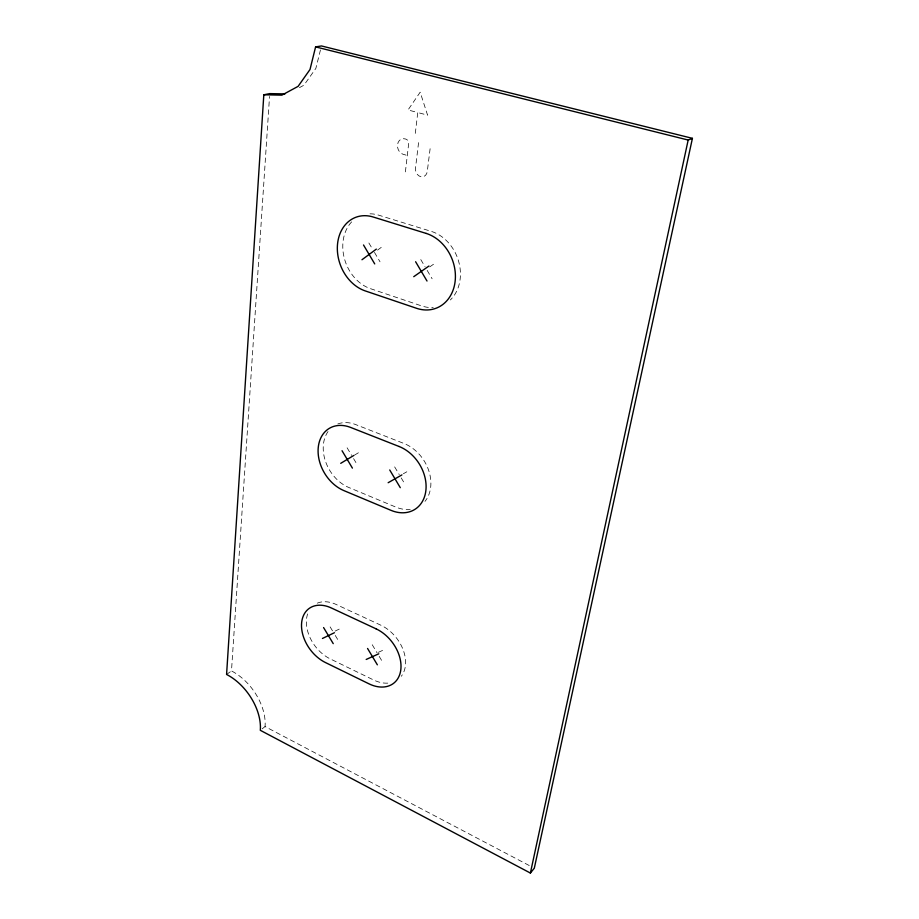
<?xml version="1.0" encoding="UTF-8"?>
<svg xmlns="http://www.w3.org/2000/svg" width="919" height="919" viewBox="0 0 919 919"><rect width="100%" height="100%" fill="white"/><g stroke="black" fill="none" stroke-linecap="round" stroke-linejoin="round"><path stroke-width="0.69" stroke-dasharray="4.59 3.45" d="M529.229 865.526L265.051 726.561A45.456 29.178 54.3 0 0 231.485 670.939L269.543 96.472M405.382 171.887L408.656 143.789A3.906 3.159 76.8 0 0 405.911 139.137L404.923 138.861A8.007 6.479 76.6 0 0 397.536 144.765A8.007 6.479 76.6 0 0 403.142 154.3L406.612 155.277M415.296 133.37L417.766 112.543L408.025 109.958L420.178 92.199L427.576 115.151L418.455 112.727M418.57 142.64L415.514 168.085A7.157 5.847 75.4 0 0 420.557 176.632A7.157 5.847 75.4 0 0 427.278 171.462L430.46 145.926M320.467 49.913L315.849 68.42L303.936 85.214L298.951 87.914M262.214 728.813L265.051 726.561M377.548 250.117L381.672 247.073M226.579 674.454L231.485 670.939M429.736 266.901L434.09 263.845M354.47 455.146L358.835 452.516M403.361 473.744L406.807 471.792M339.214 629.124L333.206 632.008L328.393 624.001M378.375 652.318L383.43 650.043M335.263 635.443L338.008 640.015M372.229 644.747L377.112 652.881M379.202 656.373L381.982 661.025M394.653 466.898L399.248 474.606M401.212 477.914L405.141 484.52M347.118 447.806L351.632 455.376M353.574 458.627L357.445 465.117M420.787 259.583L425.037 266.786M427.174 270.381L432.125 278.779M368.875 242.984L372.367 248.865M374.458 252.392L380.029 261.8M307.624 613.938A33.164 23.297 53.8 0 0 330.277 658.912L373.619 679.991A33.796 24.043 52 0 0 390.609 682.783M317.308 603.151A33.164 23.297 53.8 0 1 336.193 604.472L380.684 625.127A33.796 24.043 52 0 1 401.293 676.281M351.644 221.881A39.057 31.074 69.9 0 0 344.568 259.169A39.057 31.074 69.9 0 0 370.518 288.681L421.729 305.947A39.666 32.464 68.7 0 0 433.228 307.532M370.024 213.828A39.057 31.074 69.9 0 1 378.513 215.115L431.321 231.393A39.666 32.464 68.7 0 1 458.73 261.674A39.666 32.464 68.7 0 1 450.333 299.985M328.037 431.551A35.634 26.95 59.5 0 0 348.898 487.529L395.859 507.104A36.255 27.961 57.5 0 0 410.207 509.367M337.824 423.946A35.634 26.95 59.5 0 1 355.745 424.601L404.038 443.509A36.255 27.961 57.5 0 1 424.992 501.372"/><path stroke-width="1.38" d="M263.81 94.783L226.579 674.454A45.663 29.178 54.3 0 1 260.318 730.306L530.389 873.05L534.307 868.191L692.421 138.344L321.455 45.95L315.596 46.892L310.013 69.488L298.101 86.363L281.857 95.151L263.81 94.783L269.726 93.612L284.959 93.91M530.389 873.05L688.17 140.044L692.421 138.344M361.971 259.744L376.342 249.106M413.745 276.688L428.955 266.028M340.719 463.337L353.804 455.468M388.151 482.716L401.936 474.893M322.443 638.464L334.436 632.72M366.187 659.463L378.777 653.8M315.596 46.892L688.17 140.044M323.58 627.562L333.241 643.645M367.554 648.458L377.353 664.816M389.736 469.977L400.282 487.679M342.04 450.724L352.414 468.116M415.606 261.731L427.013 281.03M363.51 244.982L374.722 263.914M426.129 233.403L373.114 216.987A39.276 31.154 69.7 0 0 337.572 243.707A39.276 31.154 69.7 0 0 365.222 290.909L416.629 308.324A39.885 32.544 68.6 0 0 455.077 281.788A39.885 32.544 68.6 0 0 426.129 233.403M399.11 446.496L350.644 427.438A35.818 26.984 59.5 0 0 318.273 447.254A35.818 26.984 59.5 0 0 343.901 490.608L391.012 510.344A36.45 28.007 57.5 0 0 425.83 490.907A36.45 28.007 57.5 0 0 399.11 446.496M375.986 628.791L331.368 607.976A33.325 23.308 53.8 0 0 301.662 622.496A33.325 23.308 53.8 0 0 325.533 662.588L369.013 683.839A33.969 24.066 52.1 0 0 400.799 669.836A33.969 24.066 52.1 0 0 375.986 628.791"/></g></svg>
